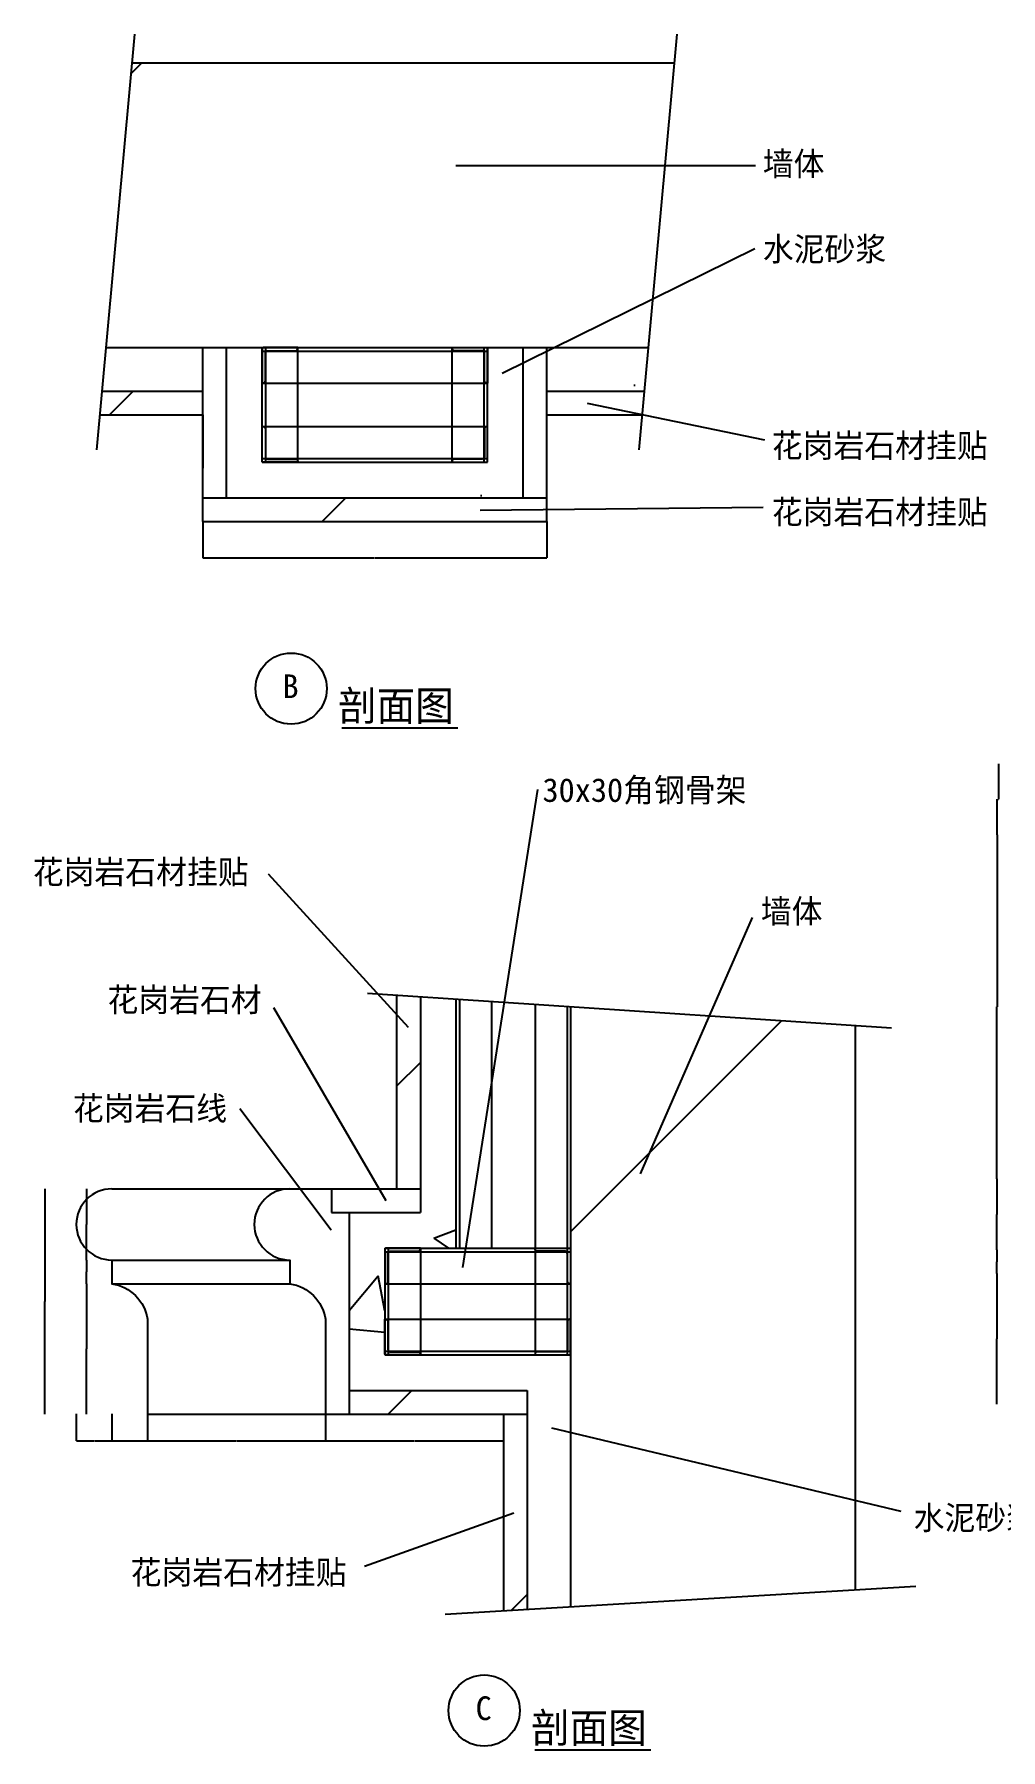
# Model space of a CAD drawing. Header units: metres. Extents: x -9731 to 0, y -43331 to 0.
# Drawn here: x -9731 to -5658, y -43331 to -36098 of the extents above; entities that cross this region are included whole.
import ezdxf

# ---------------------------------------------------------------- set-up
doc = ezdxf.new("R2010")
doc.units = ezdxf.units.M
for name, color, linetype in [('2', 2, 'Continuous'), ('3', 3, 'Continuous'), ('4', 4, 'Continuous'), ('7', 7, 'Continuous'), ('BH', 3, 'Continuous'), ('DIM', 3, 'Continuous'), ('TEXT', 3, 'Continuous')]:
    doc.layers.add(name, color=color, linetype=linetype)
doc.dimstyles.get("Standard").update_dxf_attribs({"dimtxt": 2.5, "dimasz": 2.5, "dimexe": 1.25, "dimexo": 0.625, "dimtad": 1, "dimcen": 2.5, "dimazin": 3, "dimtfac": 1, "dimtmove": 0, "dimatfit": 3})

# ---------------------------------------------------------------- blocks, each defined once
blk = doc.blocks.new('ST-L30')
at = {"layer": '4'}
blk.add_lwpolyline([(0, 1, 0.41), (1, 0), (30, 0), (30, 0.67, 0.41), (28, 2.67), (4.67, 2.67, -0.41), (2.67, 4.67), (2.67, 28, 0.41), (0.67, 30), (0, 30)], format="xyb", close=True, dxfattribs=at)
blk = doc.blocks.new('*D6')
for p, q in [((-9020.48, -38152.22), (-9020.48, -38305.85)), ((-7570.48, -38152.22), (-7570.48, -38305.85)), ((-9020.23, -38305.85), (-8296.98, -38305.85)), ((-8293.98, -38305.85), (-7570.73, -38305.85))]:
    blk.add_line(p, q)
at = {"layer": 'Defpoints'}
for p in [(-9020.48, -38152.22), (-7570.48, -38152.22), (-9020.48, -38305.85)]:
    blk.add_point(p, dxfattribs=at)
at = {"layer": 'DIM', "insert": (-8295.48, -38305.85), "char_height": 1, "attachment_point": 5}
blk.add_mtext('290', dxfattribs=at)
blk = doc.blocks.new('*D7')
for p, q in [((-8503.96, -41916.01), (-8503.96, -42028.05)), ((-7753.96, -41916.01), (-7753.96, -42028.05)), ((-8503.71, -42028.05), (-8130.46, -42028.05)), ((-8127.46, -42028.05), (-7754.21, -42028.05))]:
    blk.add_line(p, q)
at = {"layer": 'Defpoints'}
for p in [(-8503.96, -41916.01), (-7753.96, -41916.01), (-8503.96, -42028.05)]:
    blk.add_point(p, dxfattribs=at)
at = {"layer": 'DIM', "insert": (-8128.96, -42028.05), "char_height": 1, "attachment_point": 5}
blk.add_mtext('150', dxfattribs=at)
blk = doc.blocks.new('*D8')
for p, q in [((-9253.96, -41916.01), (-9253.96, -42028.05)), ((-8503.96, -41916.01), (-8503.96, -42028.05)), ((-9253.71, -42028.05), (-8880.46, -42028.05)), ((-8877.46, -42028.05), (-8504.21, -42028.05))]:
    blk.add_line(p, q)
at = {"layer": 'Defpoints'}
for p in [(-9253.96, -41916.01), (-8503.96, -41916.01), (-9253.96, -42028.05)]:
    blk.add_point(p, dxfattribs=at)
at = {"layer": 'DIM', "insert": (-8878.96, -42028.05), "char_height": 1, "attachment_point": 5}
blk.add_mtext('150', dxfattribs=at)
blk = doc.blocks.new('*D9')
for p, q in [((-9510.85, -40966.01), (-9510.85, -41116.01)), ((-9511.1, -41116.01), (-9511.35, -41116.01)), ((-9510.85, -41266.01), (-9510.85, -41116.01)), ((-9510.85, -41116.01), (-9510.85, -41116.01)), ((-9510.6, -41116.01), (-9510.35, -41116.01))]:
    blk.add_line(p, q)
at = {"layer": 'Defpoints'}
for p in [(-9510.85, -40966.01), (-9510.85, -41116.01), (-9510.85, -41266.01)]:
    blk.add_point(p, dxfattribs=at)
at = {"layer": 'DIM', "insert": (-9510.85, -41114.885), "char_height": 1, "attachment_point": 5}
blk.add_mtext('60', dxfattribs=at)
blk = doc.blocks.new('*D10')
for p, q in [((-9510.85, -41266.01), (-9510.85, -41316.01)), ((-9511.1, -41316.01), (-9511.35, -41316.01)), ((-9510.85, -41366.01), (-9510.85, -41316.01)), ((-9510.85, -41316.01), (-9510.85, -41316.01)), ((-9510.6, -41316.01), (-9510.35, -41316.01))]:
    blk.add_line(p, q)
at = {"layer": 'Defpoints'}
for p in [(-9510.85, -41266.01), (-9510.85, -41316.01), (-9510.85, -41366.01)]:
    blk.add_point(p, dxfattribs=at)
at = {"layer": 'DIM', "insert": (-9510.85, -41314.885), "char_height": 1, "attachment_point": 5}
blk.add_mtext('20', dxfattribs=at)
blk = doc.blocks.new('*D11')
for p, q in [((-9553.96, -41915.04), (-9553.96, -42028.05)), ((-9403.96, -41915.04), (-9403.96, -42028.05)), ((-9553.71, -42028.05), (-9479.96, -42028.05)), ((-9477.96, -42028.05), (-9404.21, -42028.05))]:
    blk.add_line(p, q)
at = {"layer": 'Defpoints'}
for p in [(-9553.96, -41915.04), (-9403.96, -41915.04), (-9553.96, -42028.05)]:
    blk.add_point(p, dxfattribs=at)
at = {"layer": 'DIM', "insert": (-9478.96, -42028.05), "char_height": 1, "attachment_point": 5}
blk.add_mtext('30', dxfattribs=at)
blk = doc.blocks.new('*D12')
for p, q in [((-9510.85, -41366.01), (-9510.85, -41641.01)), ((-9511.1, -41641.01), (-9511.35, -41641.01)), ((-9510.85, -41916.01), (-9510.85, -41641.01)), ((-9510.85, -41641.01), (-9510.85, -41641.01)), ((-9510.6, -41641.01), (-9510.35, -41641.01))]:
    blk.add_line(p, q)
at = {"layer": 'Defpoints'}
for p in [(-9510.85, -41366.01), (-9510.85, -41641.01), (-9510.85, -41916.01)]:
    blk.add_point(p, dxfattribs=at)
at = {"layer": 'DIM', "insert": (-9510.85, -41639.885), "char_height": 1, "attachment_point": 5}
blk.add_mtext('110', dxfattribs=at)
blk = doc.blocks.new('*D13')
for p, q in [((-9687.04, -40966.01), (-9687.04, -41441.01)), ((-9687.29, -41441.01), (-9687.54, -41441.01)), ((-9687.04, -41916.01), (-9687.04, -41441.01)), ((-9687.04, -41441.01), (-9687.04, -41441.01)), ((-9686.79, -41441.01), (-9686.54, -41441.01))]:
    blk.add_line(p, q)
at = {"layer": 'Defpoints'}
for p in [(-9687.04, -40966.01), (-9687.04, -41441.01), (-9687.04, -41916.01)]:
    blk.add_point(p, dxfattribs=at)
at = {"layer": 'DIM', "insert": (-9687.04, -41439.885), "char_height": 1, "attachment_point": 5}
blk.add_mtext('190', dxfattribs=at)
blk = doc.blocks.new('*D14')
for p, q in [((-9403.96, -41915.04), (-9403.96, -42028.05)), ((-9253.96, -41916.01), (-9253.96, -42028.05)), ((-9403.71, -42028.05), (-9329.96, -42028.05)), ((-9327.96, -42028.05), (-9254.21, -42028.05))]:
    blk.add_line(p, q)
at = {"layer": 'Defpoints'}
for p in [(-9403.96, -41915.04), (-9253.96, -41916.01), (-9403.96, -42028.05)]:
    blk.add_point(p, dxfattribs=at)
at = {"layer": 'DIM', "insert": (-9328.96, -42028.05), "char_height": 1, "attachment_point": 5}
blk.add_mtext('30', dxfattribs=at)
blk = doc.blocks.new('*D17')
for p, q in [((-9020.48, -37702.22), (-9020.48, -37927.22)), ((-9020.73, -37927.22), (-9020.98, -37927.22)), ((-9020.48, -38152.22), (-9020.48, -37927.22)), ((-9020.48, -37927.22), (-9020.48, -37927.22)), ((-9020.23, -37927.22), (-9019.98, -37927.22))]:
    blk.add_line(p, q)
at = {"layer": 'Defpoints'}
for p in [(-9020.48, -37702.22), (-9020.48, -37927.22), (-9020.48, -38152.22)]:
    blk.add_point(p, dxfattribs=at)
at = {"layer": 'DIM', "insert": (-9020.48, -37926.095), "char_height": 1, "attachment_point": 5}
blk.add_mtext('90', dxfattribs=at)
blk = doc.blocks.new('*D28')
for p, q in [((-5672.24, -39473.42), (-5672.24, -40198.42)), ((-5673.48, -40923.42), (-5673.48, -40198.42)), ((-5673.23, -40198.42), (-5672.49, -40198.42))]:
    blk.add_line(p, q)
at = {"layer": 'Defpoints'}
for p in [(-5672.24, -39473.42), (-5673.48, -40198.42), (-5673.48, -40923.42)]:
    blk.add_point(p, dxfattribs=at)
at = {"layer": 'DIM', "insert": (-5672.86, -40197.295), "char_height": 1, "attachment_point": 5}
blk.add_mtext('290', dxfattribs=at)
blk = doc.blocks.new('*D29')
for p, q in [((-5673.48, -41323.42), (-5673.48, -41598.42)), ((-5673.73, -41598.42), (-5673.98, -41598.42)), ((-5673.48, -41873.42), (-5673.48, -41598.42)), ((-5673.48, -41598.42), (-5673.48, -41598.42)), ((-5673.23, -41598.42), (-5672.98, -41598.42))]:
    blk.add_line(p, q)
at = {"layer": 'Defpoints'}
for p in [(-5673.48, -41323.42), (-5673.48, -41598.42), (-5673.48, -41873.42)]:
    blk.add_point(p, dxfattribs=at)
at = {"layer": 'DIM', "insert": (-5673.48, -41597.295), "char_height": 1, "attachment_point": 5}
blk.add_mtext('110', dxfattribs=at)
blk = doc.blocks.new('*D30')
for p, q in [((-5673.48, -40923.42), (-5673.48, -41073.42)), ((-5673.73, -41073.42), (-5673.98, -41073.42)), ((-5673.48, -41223.42), (-5673.48, -41073.42)), ((-5673.48, -41073.42), (-5673.48, -41073.42)), ((-5673.23, -41073.42), (-5672.98, -41073.42))]:
    blk.add_line(p, q)
at = {"layer": 'Defpoints'}
for p in [(-5673.48, -40923.42), (-5673.48, -41073.42), (-5673.48, -41223.42)]:
    blk.add_point(p, dxfattribs=at)
at = {"layer": 'DIM', "insert": (-5673.48, -41072.295), "char_height": 1, "attachment_point": 5}
blk.add_mtext('60', dxfattribs=at)
blk = doc.blocks.new('*D31')
for p, q in [((-5673.48, -41223.42), (-5673.48, -41273.42)), ((-5673.73, -41273.42), (-5673.98, -41273.42)), ((-5673.48, -41323.42), (-5673.48, -41273.42)), ((-5673.48, -41273.42), (-5673.48, -41273.42)), ((-5673.23, -41273.42), (-5672.98, -41273.42))]:
    blk.add_line(p, q)
at = {"layer": 'Defpoints'}
for p in [(-5673.48, -41223.42), (-5673.48, -41273.42), (-5673.48, -41323.42)]:
    blk.add_point(p, dxfattribs=at)
at = {"layer": 'DIM', "insert": (-5673.48, -41272.295), "char_height": 1, "attachment_point": 5}
blk.add_mtext('20', dxfattribs=at)
blk = doc.blocks.new('*D32')
for p, q in [((-5667.11, -39173.42), (-5667.11, -39323.42)), ((-5672.24, -39473.42), (-5672.24, -39323.42)), ((-5671.99, -39323.42), (-5670.675, -39323.42)), ((-5668.675, -39323.42), (-5667.36, -39323.42))]:
    blk.add_line(p, q)
at = {"layer": 'Defpoints'}
for p in [(-5667.11, -39173.42), (-5672.24, -39323.42), (-5672.24, -39473.42)]:
    blk.add_point(p, dxfattribs=at)
at = {"layer": 'DIM', "insert": (-5669.675, -39323.42), "char_height": 1, "attachment_point": 5}
blk.add_mtext('60', dxfattribs=at)

msp = doc.modelspace()

# ---------------------------------------------------------------- hatches: boundary and pattern name
at = {"layer": 'BH'}
h = msp.add_hatch(dxfattribs=at)
h.set_pattern_fill('ANSI31', scale=1500)
h.paths.add_polyline_path([(-9319.69, -36218.89), (-9429.59, -37418.89), (-7143.56, -37418.89), (-7033.66, -36218.89)])
h = msp.add_hatch(dxfattribs=at)
h.set_pattern_fill('ANSI33', scale=300)
h.paths.add_polyline_path([(-9020.48, -38052.22), (-8920.48, -38052.22), (-8920.48, -37418.89), (-9020.48, -37418.89)])
h.paths.add_polyline_path([(-9446.38, -37602.22), (-9455.54, -37702.22), (-9020.48, -37702.22), (-9020.48, -37602.22)])
h.paths.add_polyline_path([(-7570.48, -38152.22), (-7570.48, -38052.22), (-9020.48, -38052.22), (-9020.48, -38152.22)])
h.paths.add_polyline_path([(-7570.48, -37418.89), (-7670.48, -37418.89), (-7670.48, -38052.22), (-7570.48, -38052.22)])
h.paths.add_polyline_path([(-7570.48, -37602.22), (-7570.48, -37702.22), (-7169.51, -37702.22), (-7160.35, -37602.22)])
h = msp.add_hatch(dxfattribs=at)
h.set_pattern_fill('AR-CONC', scale=15)
h.paths.add_polyline_path([(-7670.48, -37418.89), (-7820.48, -37418.89), (-7820.48, -37568.89), (-7820.48, -37902.22), (-7970.48, -37902.22), (-8770.48, -37902.22), (-8770.48, -37752.22), (-8770.48, -37418.89), (-8920.48, -37418.89), (-8920.48, -38052.22), (-7670.48, -38052.22)])
h.paths.add_polyline_path([(-7160.35, -37602.22), (-7143.56, -37418.89), (-7570.48, -37418.89), (-7570.48, -37602.22)])
h.paths.add_polyline_path([(-9020.48, -37602.22), (-9020.48, -37418.89), (-9429.59, -37418.89), (-9446.38, -37602.22)])
h = msp.add_hatch(dxfattribs=at)
h.set_pattern_fill('AR-CONC', scale=15)
h.paths.add_polyline_path([(-8103.96, -41066.01), (-8403.96, -41066.01), (-8403.96, -41816.01), (-7653.96, -41816.01), (-7653.96, -42738.34), (-7470.63, -42727.52), (-7470.63, -41666.01), (-8253.96, -41666.01), (-8253.96, -41216.01), (-7953.96, -41216.01), (-7953.96, -40165.7), (-8103.96, -40155.82)])
h = msp.add_hatch(dxfattribs=at)
h.set_pattern_fill('ANSI33', scale=300)
h.paths.add_polyline_path([(-8103.96, -40155.82), (-8203.96, -40149.24), (-8203.96, -40966.01), (-8103.96, -40966.01)])
h.paths.add_polyline_path([(-7653.96, -41816.01), (-7753.96, -41816.01), (-7753.96, -42744.24), (-7653.96, -42738.34)])
h = msp.add_hatch(dxfattribs=at)
h.set_pattern_fill('ANSI31', scale=1500)
h.paths.add_polyline_path([(-7470.63, -42727.52), (-6270.63, -42656.7), (-6270.63, -40276.53), (-7470.63, -40197.52)])
h = msp.add_hatch(dxfattribs=at)
h.set_pattern_fill('ANSI33', scale=300)
h.paths.add_polyline_path([(-8403.96, -41816.01), (-8403.96, -41916.01), (-7753.96, -41916.01), (-7753.96, -41816.01)])
h.paths.add_polyline_path([(-8103.96, -41066.01), (-8103.96, -40966.01), (-8403.96, -40966.01), (-8403.96, -41066.01)])

# ---------------------------------------------------------------- linework, layer by layer
at = {"layer": '2'}
for p, q in [((-9319.69, -36218.89), (-7033.66, -36218.89)), ((-9429.59, -37418.89), (-7143.56, -37418.89)), ((-7470.63, -40197.52), (-7470.63, -42727.52)), ((-6270.63, -40276.53), (-6270.63, -42656.7))]:
    msp.add_line(p, q, dxfattribs=at)
at = {"layer": '3'}
for p, q in [((-9308.62, -36097.97), (-9469.08, -37850.09)), ((-7022.58, -36097.97), (-7183.05, -37850.09)), ((-8326.5, -40141.17), (-6118.55, -40286.54)), ((-7998.7, -42758.69), (-6015.09, -42641.62))]:
    msp.add_line(p, q, dxfattribs=at)
at = {"layer": '4'}
for p, q in [((-9020.48, -38152.22), (-9020.48, -37418.89)), ((-8920.48, -38052.22), (-8920.48, -37418.89)), ((-8770.48, -37902.22), (-8770.48, -37418.89)), ((-7820.48, -37902.22), (-7820.48, -37418.89)), ((-7670.48, -38052.22), (-7670.48, -37418.89)), ((-7570.48, -38152.22), (-7570.48, -37418.89)), ((-9446.38, -37602.22), (-9020.48, -37602.22)), ((-7570.48, -37602.22), (-7160.35, -37602.22)), ((-9455.54, -37702.22), (-9020.48, -37702.22)), ((-7570.48, -37702.22), (-7169.51, -37702.22)), ((-8770.48, -37902.22), (-7820.48, -37902.22)), ((-9020.48, -38052.22), (-7570.48, -38052.22)), ((-9020.48, -38152.22), (-7570.48, -38152.22)), ((-8203.96, -40149.24), (-8203.96, -40966.01)), ((-8103.96, -40155.82), (-8103.96, -41066.01)), ((-7953.96, -40165.7), (-7953.96, -41216.01)), ((-9403.96, -40966.01), (-8103.96, -40966.01)), ((-8478.96, -40966.01), (-8478.96, -41066.01)), ((-8478.96, -41066.01), (-8103.96, -41066.01)), ((-8403.96, -41066.01), (-8403.96, -41916.01)), ((-8253.96, -41216.01), (-7470.63, -41216.01)), ((-8253.96, -41216.01), (-8253.96, -41666.01)), ((-9403.96, -41266.01), (-8653.96, -41266.01)), ((-8253.96, -41666.01), (-7470.63, -41666.01)), ((-8403.96, -41816.01), (-7653.96, -41816.01)), ((-7653.96, -41816.01), (-7653.96, -42738.34)), ((-9253.96, -41916.01), (-7653.96, -41916.01)), ((-7753.96, -41916.01), (-7753.96, -42744.24))]:
    msp.add_line(p, q, dxfattribs=at)
for points in [[(-9403.96, -40966.01, 1), (-9403.96, -41266.01), (-9403.96, -41266.01), (-9403.96, -41366.01, -0.33), (-9253.96, -41516.01), (-9253.96, -41916.01)], [(-8653.96, -40966.01, 1), (-8653.96, -41266.01), (-8653.96, -41266.01), (-8653.96, -41366.01, -0.33), (-8503.96, -41516.01), (-8503.96, -41916.01)]]:
    msp.add_lwpolyline(points, format="xyb", dxfattribs=at)
at = {"layer": '7'}
for p, q in [((-8770.48, -37433.89), (-7820.48, -37433.89)), ((-8755.48, -37902.22), (-8755.48, -37418.89)), ((-8620.48, -37902.22), (-8620.48, -37418.89)), ((-7970.48, -37902.22), (-7970.48, -37418.89)), ((-7835.48, -37902.22), (-7835.48, -37418.89)), ((-8770.48, -37568.89), (-7820.48, -37568.89)), ((-8770.48, -37752.22), (-7820.48, -37752.22)), ((-8770.48, -37887.22), (-7820.48, -37887.22)), ((-7938.96, -40166.69), (-7938.96, -41216.01)), ((-7803.96, -40175.57), (-7803.96, -41216.01)), ((-7620.63, -40187.64), (-7620.63, -41666.01)), ((-7485.63, -40196.53), (-7485.63, -41666.01)), ((-8238.96, -41216.01), (-8238.96, -41666.01)), ((-8103.96, -41216.01), (-8103.96, -41666.01)), ((-8253.96, -41231.01), (-7470.63, -41231.01)), ((-9403.96, -41366.01), (-8653.96, -41366.01)), ((-8253.96, -41366.01), (-7470.63, -41366.01)), ((-8253.96, -41516.01), (-7470.63, -41516.01)), ((-8253.96, -41651.01), (-7470.63, -41651.01))]:
    msp.add_line(p, q, dxfattribs=at)
at = {"layer": 'TEXT'}
for p, q in [((-8435.47, -39021.68), (-7945.68, -39021.68)), ((-7621.99, -43330.7), (-7132.2, -43330.7))]:
    msp.add_line(p, q, dxfattribs=at)
for centre in [(-8648.44, -38856.67), (-7834.96, -43165.69)]:
    msp.add_circle(centre, 150, dxfattribs=at)

# ---------------------------------------------------------------- block references
at = {"layer": '3', "yscale": 5, "zscale": 5}
for p, xscale, rotation in [((-8770.48, -37418.89), 5, 270), ((-7820.48, -37418.89), -5, 90), ((-8770.48, -37902.22), -5, 270), ((-7820.48, -37902.22), 5, 90), ((-8253.96, -41216.01), 5, 270), ((-7470.63, -41216.01), -5, 90), ((-8253.96, -41666.01), -5, 270), ((-7470.63, -41666.01), 5, 90)]:
    msp.add_blockref('ST-L30', p, dxfattribs=dict(at, xscale=xscale, rotation=rotation))

# ---------------------------------------------------------------- texts
at = {"layer": 'TEXT'}
for s, height, p in [('墙体', 100, (-6660.44, -36693.91)), ('水泥砂浆', 100, (-6660.44, -37053.51)), ('花岗岩石材挂贴', 100, (-6622.64, -37881.85)), ('花岗岩石材挂贴', 100, (-6622.64, -38161.79)), ('B', 100, (-8685.01, -38896.9)), ('剖面图', 125, (-8450.8, -38991.79)), ('30x30角钢骨架', 100, (-7589.24, -39334.46)), ('花岗岩石材挂贴', 100, (-9737.6, -39679.88)), ('墙体', 100, (-6668.59, -39845.24)), ('花岗岩石材', 100, (-9422.86, -40218.76)), ('花岗岩石线', 100, (-9568.4, -40676.54)), ('水泥砂浆', 100, (-6024.83, -42402.8)), ('花岗岩石材挂贴', 100, (-9325.13, -42632.53)), ('C', 100, (-7871.26, -43205.92)), ('剖面图', 125, (-7637.32, -43300.81))]:
    msp.add_text(s, height=height, dxfattribs=at).set_placement(p)

# ---------------------------------------------------------------- dimensions: what is measured, and where the dimension line sits
at = {"layer": 'DIM'}
for base, p1, p2, text, picture, middle in [((-9020.48, -37927.22), (-9020.48, -38152.22), (-9020.48, -37702.22), '90', '*D17', (-9020.48, -37926.095)), ((-9020.48, -38305.85), (-9020.48, -38152.22), (-7570.48, -38152.22), '290', '*D6', (-8295.48, -38305.85)), ((-5672.24, -39323.42), (-5672.24, -39473.42), (-5667.11, -39173.42), '60', '*D32', (-5669.675, -39323.42)), ((-5673.48, -40198.42), (-5673.48, -40923.42), (-5672.24, -39473.42), '290', '*D28', (-5672.86, -40197.295)), ((-5673.48, -41073.42), (-5673.48, -41223.42), (-5673.48, -40923.42), '60', '*D30', (-5673.48, -41072.295)), ((-9687.04, -41441.01), (-9687.04, -41916.01), (-9687.04, -40966.01), '190', '*D13', (-9687.04, -41439.885)), ((-9510.85, -41116.01), (-9510.85, -41266.01), (-9510.85, -40966.01), '60', '*D9', (-9510.85, -41114.885)), ((-5673.48, -41273.42), (-5673.48, -41323.42), (-5673.48, -41223.42), '20', '*D31', (-5673.48, -41272.295)), ((-9510.85, -41316.01), (-9510.85, -41366.01), (-9510.85, -41266.01), '20', '*D10', (-9510.85, -41314.885)), ((-9510.85, -41641.01), (-9510.85, -41916.01), (-9510.85, -41366.01), '110', '*D12', (-9510.85, -41639.885)), ((-5673.48, -41598.42), (-5673.48, -41873.42), (-5673.48, -41323.42), '110', '*D29', (-5673.48, -41597.295)), ((-9553.96, -42028.05), (-9553.96, -41915.04), (-9403.96, -41915.04), '30', '*D11', (-9478.96, -42028.05)), ((-9403.96, -42028.05), (-9403.96, -41915.04), (-9253.96, -41916.01), '30', '*D14', (-9328.96, -42028.05)), ((-9253.96, -42028.05), (-9253.96, -41916.01), (-8503.96, -41916.01), '150', '*D8', (-8878.96, -42028.05)), ((-8503.96, -42028.05), (-8503.96, -41916.01), (-7753.96, -41916.01), '150', '*D7', (-8128.96, -42028.05))]:
    dim = msp.add_linear_dim(base=base, p1=p1, p2=p2, text=text, dimstyle='Standard', dxfattribs=at)
    dim.commit()
    dim.dimension.update_dxf_attribs({"geometry": picture, "text_midpoint": middle})

# ---------------------------------------------------------------- leaders
for points in [[(-7955.05, -36651.13), (-6691.2, -36651.13)], [(-7759.06, -37526.09), (-6694.23, -37001.13)], [(-7400.96, -37653.69), (-6653.66, -37807.76)], [(-7851.74, -38104.47), (-6658.73, -38091.49)], [(-7924.5, -41298.05), (-7609.32, -39282.34)], [(-8153.96, -40285.05), (-8743.65, -39639.84)], [(-7175.38, -40902.51), (-6703.37, -39822.39)], [(-8248.52, -41016.01), (-8720.81, -40202.72)], [(-8479.27, -41140.7), (-8865.46, -40628.68)], [(-7551.62, -41974.16), (-6079.11, -42324.92)], [(-7710.28, -42333.92), (-8339.44, -42558.91)]]:
    msp.add_leader(points, dimstyle='Standard', dxfattribs=at)

doc.saveas('drawing.dxf')
